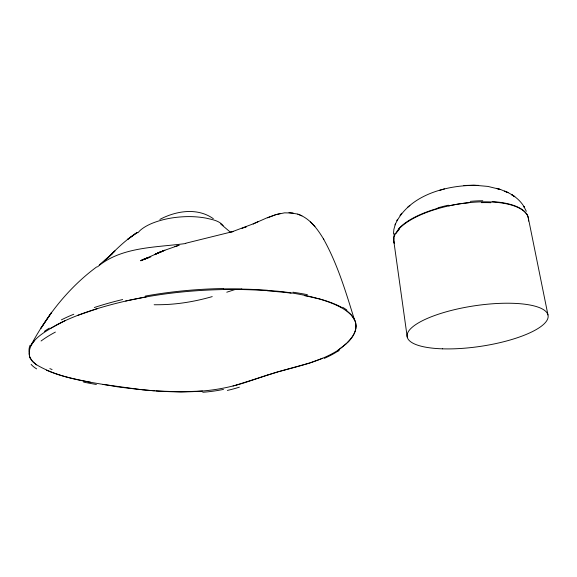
<?xml version="1.0" encoding="UTF-8"?>
<svg xmlns="http://www.w3.org/2000/svg" width="577" height="577" viewBox="0 0 577 577"><rect width="100%" height="100%" fill="white"/><g stroke="black" fill="none" stroke-linecap="round" stroke-linejoin="round"><path stroke-width="0.87" d="M355.922 326.027C356.038 332.619 351.934 338.302 347.462 342.745M393.406 234.161L393.896 229.329L395.461 223.782M393.853 238.186L393.947 242.015M395.036 224.886C408.776 194.326 448.004 184.553 478.686 185.405L463.944 185.498L473.775 185.181L487.882 186.414L500.67 189.537L508.027 192.624L504.601 191.102C512.708 194.312 520.288 199.822 524.522 207.597L523.772 206.321L526.325 211.29M396.752 220.746L397.553 219.303M30.552 345.998C46.867 315.424 68.67 287.598 96.684 266.913M30.898 345.356L34.216 340.92M401.729 213.216L399.976 215.481M137.78 232.87L140.096 230.461A53.473 21.876 -2.5 0 1 152.739 223.061C163.536 218.82 175.156 216.923 186.732 216.627A43.513 17.959 -2.3 0 1 197.211 216.952L199.454 217.168A46.052 18.962 -2.3 0 1 205.931 218.106C211.954 219.534 219.166 220.508 223.205 225.708M97.441 266.913C121.336 246.53 156.244 247.576 185.794 243.501M346.849 343.351L338.093 350.246M99.345 264.872L112.436 253.462L104.545 260.818L114.938 250.959L107.098 258.583C116.41 249.004 126.067 239.628 137.348 232.365L127.495 239.477L137.348 232.365M409.886 205.448L407.571 207.323M50.769 328.226L64.977 320.704M141.863 260.256L140.759 260.782L148.779 257.472L143.132 259.578L144.221 259.123M159.879 219.411C176.144 210.785 197.428 207.381 213.339 218.697M144.055 259.21L163.846 250.584L179.137 245.225L174.91 246.581M257.977 221.741L253.18 223.912L266.891 217.868L275.597 214.745L267.476 217.832M157.196 253.39L160.521 251.969L154.975 254.385L162.743 251.031M156.086 253.88L164.907 250.238L160.529 251.954M146.666 258.085L140.968 260.494L150.893 256.866M160.521 251.969L158.307 252.899L161.618 251.529M253.808 223.631L232.149 231.759L185.693 243.249M322.658 358.252L310.116 362.883M77.686 315.367L97.6 308.565M244.792 227.367L246.235 226.833L242.023 228.355M267.641 374.985C256.087 378.736 244.72 383.142 232.884 385.991C195.242 395.577 155.768 391.689 117.708 386.864C90.185 381.916 60.736 379.255 36.264 364.599A104.855 31.122 -2.2 0 1 29.773 357.235C25.929 341 45.345 331.768 56.69 324.829A202.347 59.59 -3.9 0 1 90.625 310.743C134.095 296.578 179.851 290.253 225.484 289.517A162.642 49.427 -3.5 0 1 265.608 290.592C294.039 290.491 398.541 307.88 336.99 350.917C315.9 363.921 291.024 367.318 267.865 374.978M235.265 289.466L226.768 292.207M309.416 363.106L278.525 371.667M439.515 190.388L444.506 188.917M236.375 385.039L277.84 371.862M212.221 296.607C195.56 301.41 178.322 304.375 160.961 304.699A77.506 28.727 -2.1 0 1 154.153 304.75M232.149 231.759L233.577 231.363L230.021 232.336M236.274 385.133L233.021 385.984M279.996 213.605L275.871 214.651L284.511 212.848L293.102 213.021M125.663 300.992L146.37 296.845M469.851 202.563L459.285 203.897A70.062 25.713 -9.8 0 0 448.747 205.917M202.505 391.047L181.005 391.819L155.949 390.961M154.398 390.853L141.935 389.756M267.151 290.693L283.271 292.265M288.998 212.653L297.559 214.045L301.879 215.827M141.149 389.67L103.067 384.412M90.683 382.284C75.731 379.284 60.571 376.327 46.528 370.196M297.79 214.154C309.546 218.099 317.364 228.73 323.473 238.928C337.617 264.244 345.933 292.236 354.458 319.802L351.299 314.905L346.193 310.231M341.887 307.498L339.918 306.452A140.564 43.152 -3.4 0 0 318.143 298.547M514.821 196.707L511.705 194.716L514.605 196.577M36.611 364.873L32.543 361.404L30.285 357.992M220.674 223.955L230.706 232.459M310.484 221.936L314.955 226.588M323.473 238.928L323.805 239.542M528.28 217.781L547.962 314.934M407.232 337.083L393.932 241.972A70.264 26.989 -10.8 0 0 394.293 243.249M29.052 353.672L29.571 356.168A140.889 43.347 -12.6 0 0 30.199 358.014M394.264 243.155A68.266 26.08 -9.8 0 1 457.813 204.135A68.266 26.08 -9.8 0 1 528.532 220.926M393.557 238.229A70.199 26.758 -9.7 0 1 394.856 233.497M396.139 233.418A68.136 25.806 -10.4 0 1 399.385 229.264M398.224 229.249A68.093 26.282 -9.3 0 1 438.325 208.196M437.95 207.828A68.122 26.722 -9.5 0 1 448.387 205.203M470.262 201.373A70.048 26.852 -9.6 0 1 482.812 200.746M481.369 202.65A68.136 25.33 -9.5 0 1 490.94 202.715M492.152 201.604A68.093 26.455 -10 0 1 526.563 213.937M526.779 213.887A68.136 26.246 -10.4 0 1 528.222 217.608A70.12 26.773 -8.7 0 1 528.546 220.847M337.552 351.335A96.186 24.609 -8.4 0 1 324.245 358.389M339.24 350.434A138.091 45.352 0.1 0 1 337.567 351.544M354.559 319.795A159.238 49.168 -3.1 0 1 355.886 326.034M342.673 307.31A117.593 37.757 -5.2 0 1 346.835 310.101M304.937 295.777A136.525 43.297 -4.1 0 1 317.826 298.662M292.907 292.207A156.67 48.562 -3.7 0 1 307.404 294.696M283.408 292.193A170.006 48.475 -2.7 0 1 291.096 293.188M241.597 289.106A157.846 49.903 -3.7 0 1 267.649 290.296M223.515 288.889A168.268 49.319 -3.3 0 1 241.792 288.897M145.296 296.088A157.232 48.785 -3.4 0 1 223.624 288.529M94.296 307.541A185.578 59.034 -3.1 0 1 122.656 299.528M61.364 319.874A186.479 64.141 -0.3 0 1 73.798 314.234M44.415 331.357A206.653 57.26 -6.1 0 1 49.297 328.147M41.082 341A186.782 50.249 -6.2 0 1 55.392 332.085M29.449 353.658A128.382 39.885 0.7 0 1 30.047 345.313M36.625 368.876A83.413 17.505 8 0 1 31.136 364.361M52.089 369.532A104.754 26.585 5.8 0 1 49.853 368.616M96.409 384.491A89.168 7.862 5.7 0 1 83.615 382.104M223.479 389.396A51.98 14.944 -3.5 0 1 202.808 392.281M239.39 387.145A66.153 16.856 -3.7 0 1 227.36 390.42M42.748 325.536L40.938 328.234L51.649 312.301L42.748 325.536M500.54 189.595L496.609 188.34L500.54 189.595M442.364 348.825A71.252 20.498 -8.5 0 0 548.15 316.405A71.252 20.498 -8.5 0 0 442.321 312.965A71.252 20.498 -8.5 0 0 442.364 348.825"/></g></svg>
